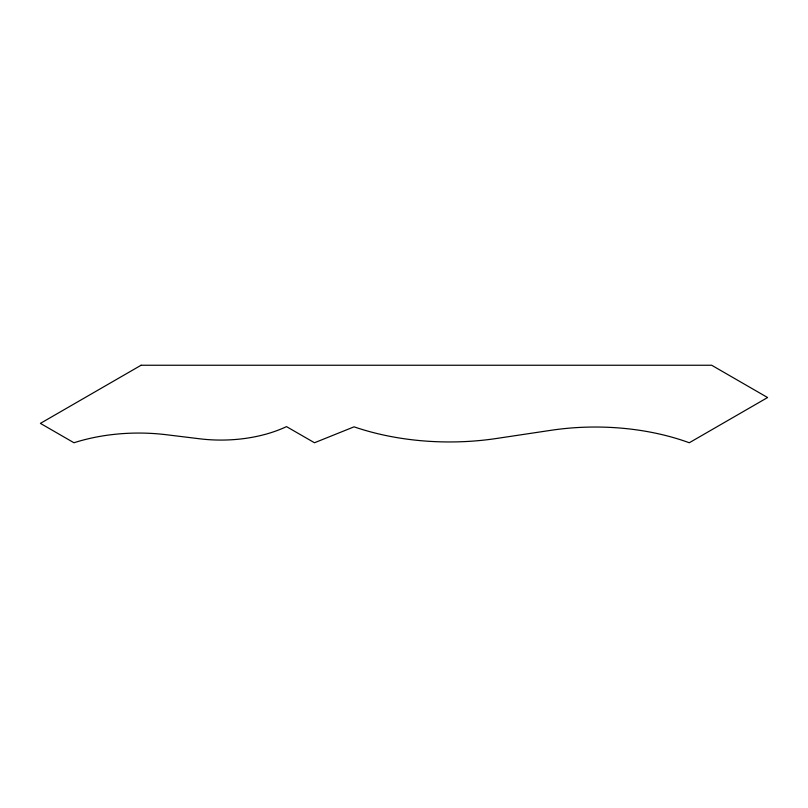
<?xml version="1.0" encoding="UTF-8"?>
<svg xmlns="http://www.w3.org/2000/svg" width="808" height="808" viewBox="0 0 808 808"><rect width="100%" height="100%" fill="white"/><g stroke="black" fill="none" stroke-linecap="round" stroke-linejoin="round"><path stroke-width="1.21" d="M141.087 365.246L40.4 423.382L73.962 442.754A133.391 77.013 0 0 1 166.347 434.724L199.515 438.774A103.757 59.903 0 0 0 286.507 426.624L314.494 442.754L354.055 426.836A186.87 107.888 0 0 0 496.486 438.481L551.005 430.3A175.861 101.535 0 0 1 689.285 442.754L767.6 397.536L711.666 365.246L141.087 365.246"/></g></svg>
